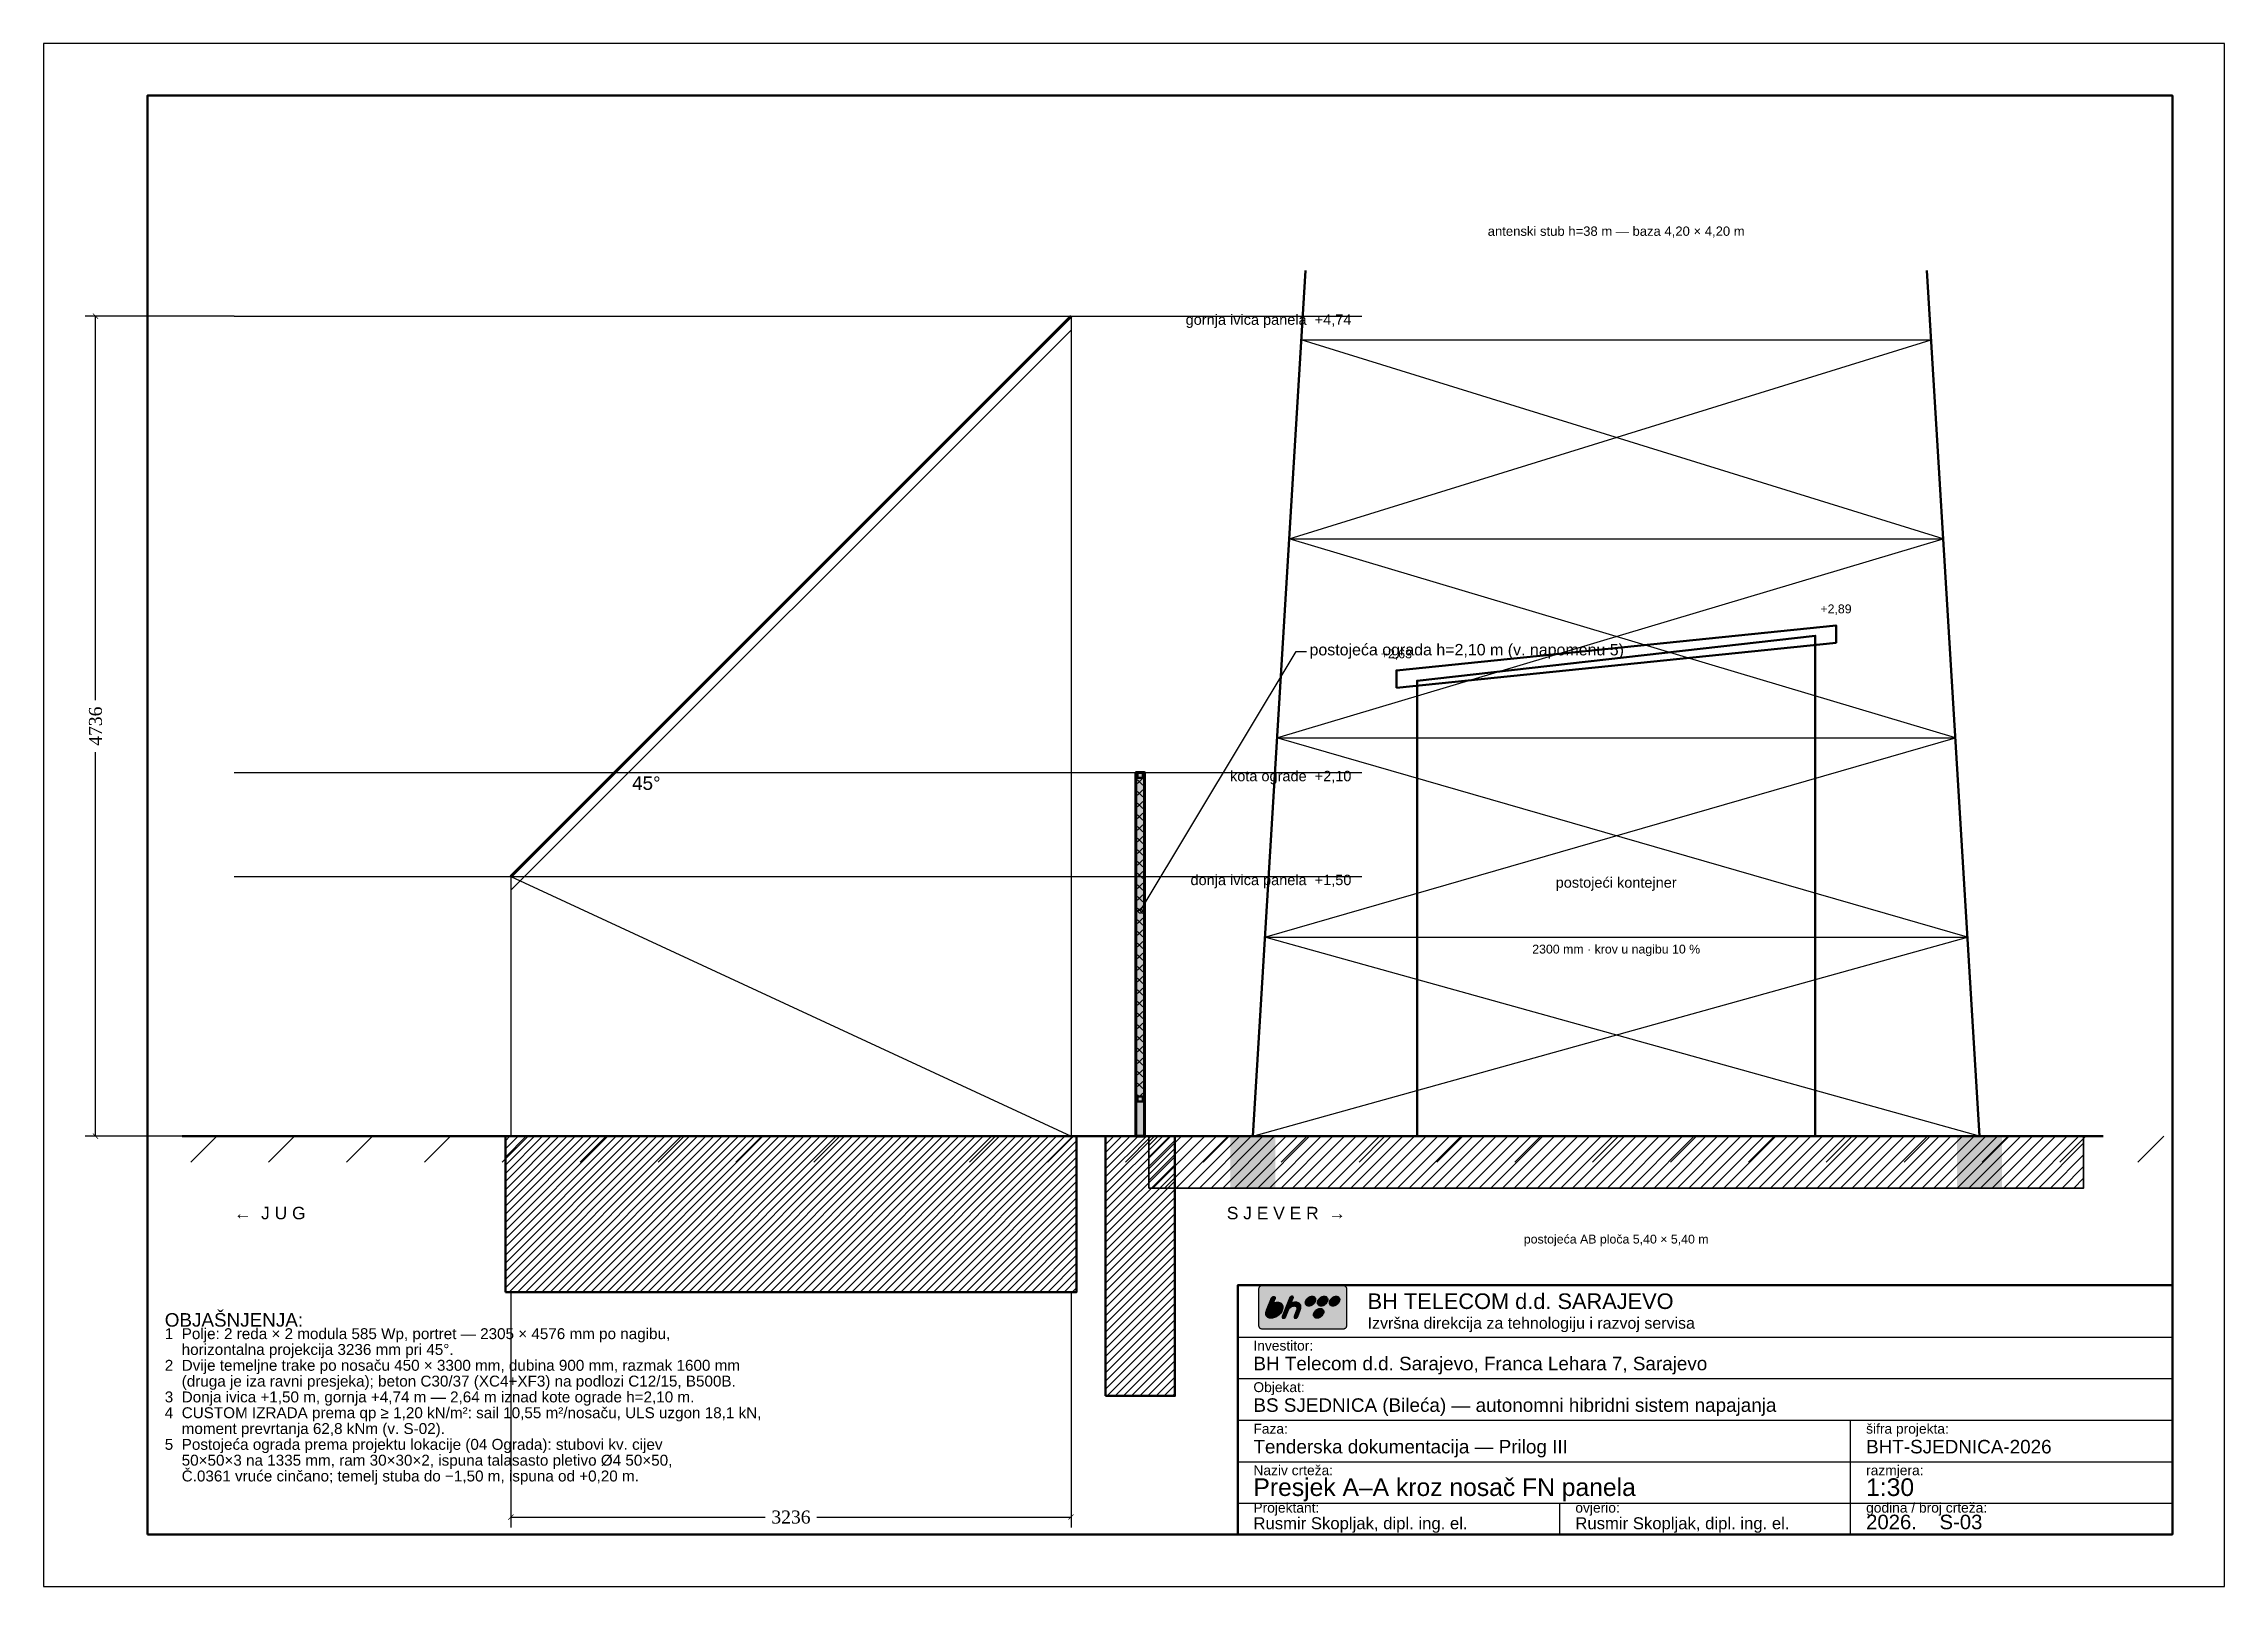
# Model space of a CAD drawing. Header units: millimetres. Extents: x 0 to 12600, y 0 to 8910.
import ezdxf
from ezdxf.enums import TextEntityAlignment as Align

# ---------------------------------------------------------------- set-up
doc = ezdxf.new("R2010")
doc.units = ezdxf.units.MM
for name, color, linetype in [('Izvod', 253, 'Continuous'), ('Konstrukcija', 5, 'Continuous'), ('Kota_tekst', 7, 'Continuous'), ('Kote', 7, 'Continuous'), ('Objekat', 6, 'Continuous'), ('Ograda', 8, 'Continuous'), ('Okvir', 3, 'Continuous'), ('Orijentacija', 1, 'Continuous'), ('Panel', 110, 'Continuous'), ('Sakriveno', 15, 'Continuous'), ('Tekst', 253, 'Continuous'), ('Temelj', 32, 'Continuous')]:
    doc.layers.add(name, color=color, linetype=linetype)
doc.styles.add('20', font='arial.ttf')
doc.styles.get("Standard").update_dxf_attribs({"font": 'times.ttf'})
doc.dimstyles.new('M 30', dxfattribs={"dimscale": 30, "dimtxt": 2.5, "dimasz": 1, "dimexe": 2, "dimexo": 0, "dimtad": 1, "dimdec": 0, "dimtxsty": 'Standard', "dimblk": 'ARCHTICK', "dimcen": 2.5, "dimazin": 3, "dimtfac": 1, "dimtmove": 0, "dimatfit": 3, "dimarcsym": 0})

# ---------------------------------------------------------------- blocks, each defined once
blk = doc.blocks.new('_ARCHTICK')
at = {"color": 0, "linetype": 'ByBlock', "const_width": 0.15}
blk.add_lwpolyline([(-0.5, -0.5), (0.5, 0.5)], dxfattribs=at)
blk = doc.blocks.new('*D3')
for p, q in [((2700, 1700), (2700, 340)), ((5936, 1700), (5936, 340)), ((2700, 400), (4168, 400)), ((4468, 400), (5936, 400))]:
    blk.add_line(p, q)
at = {"layer": 'Defpoints'}
for p in [(2700, 1700), (5936, 1700), (2700, 400)]:
    blk.add_point(p, dxfattribs=at)
at = {"layer": 'Kote', "xscale": 30, "yscale": 30, "rotation": 180}
blk.add_blockref('_ARCHTICK', (2700, 400), dxfattribs=at)
at = {"layer": 'Kote', "xscale": 30, "yscale": 30}
blk.add_blockref('_ARCHTICK', (5936, 400), dxfattribs=at)
at = {"layer": 'Kote', "insert": (4318, 400), "char_height": 75, "attachment_point": 5}
blk.add_mtext('3236', dxfattribs=at)
blk = doc.blocks.new('*D4')
for p, q in [((1100, 7336), (240, 7336)), ((300, 5118), (300, 7336)), ((300, 2600), (300, 4818)), ((1100, 2600), (240, 2600))]:
    blk.add_line(p, q)
at = {"layer": 'Defpoints'}
for p in [(1100, 7336), (300, 2600), (1100, 2600)]:
    blk.add_point(p, dxfattribs=at)
at = {"layer": 'Kote', "xscale": 30, "yscale": 30}
for p, rotation in [((300, 7336), 90), ((300, 2600), 270)]:
    blk.add_blockref('_ARCHTICK', p, dxfattribs=dict(at, rotation=rotation))
at = {"layer": 'Kote', "insert": (300, 4968), "char_height": 75, "attachment_point": 5, "rotation": 90}
blk.add_mtext('4736', dxfattribs=at)

msp = doc.modelspace()

# ---------------------------------------------------------------- hatches: boundary and pattern name
at = {"layer": 'Konstrukcija'}
for points in [[(6856, 2300), (7116, 2300), (7116, 2600), (6856, 2600)], [(11056, 2300), (11316, 2300), (11316, 2600), (11056, 2600)]]:
    msp.add_hatch(color=5, dxfattribs=at).paths.add_polyline_path(points)
at = {"layer": 'Objekat'}
h = msp.add_hatch(dxfattribs=at)
h.set_pattern_fill('ANSI31', scale=15)
h.paths.add_polyline_path([(6386, 2300), (11786, 2300), (11786, 2600), (6386, 2600)])
at = {"layer": 'Ograda'}
msp.add_hatch(color=8, dxfattribs=at).paths.add_polyline_path([(6311, 2600), (6361, 2600), (6361, 4700), (6311, 4700)])
h = msp.add_hatch(dxfattribs=at)
h.set_pattern_fill('ANSI37', scale=15)
h.paths.add_polyline_path([(6321, 2830), (6351, 2830), (6351, 4670), (6321, 4670)])
h = msp.add_hatch(dxfattribs=at)
h.set_pattern_fill('ANSI31', scale=10.5)
h.paths.add_polyline_path([(6136, 1100), (6536, 1100), (6536, 2600), (6136, 2600)])
at = {"layer": 'Okvir'}
for color, points in [(30, [(7038.3, 1488), (7511.7, 1488), (7514.2, 1488.2), (7516.6, 1488.7), (7518.8, 1489.6), (7520.9, 1490.7), (7522.9, 1492.1), (7524.6, 1493.8), (7526.2, 1495.7), (7527.5, 1497.8), (7528.6, 1500.1), (7529.3, 1502.6), (7529.8, 1505.2), (7530, 1507.8), (7530, 1716.2), (7529.8, 1718.9), (7529.3, 1721.4), (7528.6, 1723.9), (7527.5, 1726.2), (7526.2, 1728.3), (7524.6, 1730.2), (7522.9, 1731.9), (7520.9, 1733.3), (7518.8, 1734.5), (7516.6, 1735.3), (7514.2, 1735.8), (7511.7, 1736), (7038.3, 1736), (7035.8, 1735.8), (7033.4, 1735.3), (7031.2, 1734.5), (7029.1, 1733.3), (7027.1, 1731.9), (7025.4, 1730.2), (7023.8, 1728.3), (7022.5, 1726.2), (7021.4, 1723.9), (7020.7, 1721.4), (7020.2, 1718.9), (7020, 1716.2), (7020, 1507.8), (7020.2, 1505.2), (7020.7, 1502.6), (7021.4, 1500.1), (7022.5, 1497.8), (7023.8, 1495.7), (7025.4, 1493.8), (7027.1, 1492.1), (7029.1, 1490.7), (7031.2, 1489.6), (7033.4, 1488.7), (7035.8, 1488.2)]), (7, [(7156.3, 1594.8), (7153.4, 1588.3), (7149.8, 1582.1), (7145.7, 1576.3), (7141.2, 1570.9), (7136.1, 1566), (7130.7, 1561.7), (7125, 1557.8), (7118.9, 1554.6), (7112.6, 1552), (7106.1, 1550.1), (7099.4, 1549), (7092.7, 1548.6), (7089.2, 1548.6), (7086, 1548.9), (7083, 1549.4), (7080.2, 1550), (7077.6, 1550.9), (7075.2, 1551.9), (7072.9, 1553.1), (7070.9, 1554.4), (7069, 1556), (7067.3, 1557.7), (7065.9, 1559.6), (7064.5, 1561.6), (7063.2, 1564.5), (7062.3, 1567.5), (7061.7, 1570.4), (7061.5, 1573.5), (7061.6, 1576.5), (7061.9, 1579.6), (7062.4, 1582.8), (7063.2, 1586.1), (7064.2, 1589.4), (7065.3, 1592.7), (7066.5, 1596.2), (7067.9, 1599.7), (7067.9, 1599.7), (7067.9, 1599.7), (7067.9, 1599.7), (7067.9, 1599.8), (7067.9, 1599.8), (7067.9, 1599.8), (7067.9, 1599.9), (7067.9, 1599.9), (7067.9, 1600), (7068, 1600), (7068, 1600.1), (7068.1, 1600.1), (7069.6, 1604.2), (7090.5, 1656.7), (7092.9, 1663.2), (7093.3, 1664), (7093.7, 1664.9), (7094.1, 1665.6), (7094.6, 1666.4), (7095.1, 1667.1), (7095.7, 1667.8), (7096.3, 1668.4), (7096.9, 1669.1), (7097.5, 1669.7), (7098.2, 1670.3), (7098.9, 1670.8), (7099.7, 1671.4), (7100.3, 1671.8), (7101, 1672.2), (7101.7, 1672.5), (7102.3, 1672.9), (7103, 1673.2), (7103.7, 1673.4), (7104.5, 1673.6), (7105.2, 1673.8), (7105.9, 1673.9), (7106.6, 1674), (7107.4, 1674.1), (7108.1, 1674.1), (7108.8, 1674.1), (7109.5, 1674), (7110.2, 1673.9), (7110.8, 1673.8), (7111.4, 1673.6), (7112, 1673.4), (7112.5, 1673.1), (7113, 1672.8), (7113.4, 1672.5), (7113.9, 1672.1), (7114.2, 1671.7), (7114.5, 1671.2), (7114.8, 1670.7), (7115.1, 1670.2), (7115.3, 1669.6), (7115.5, 1669), (7115.5, 1668.4), (7115.6, 1667.8), (7115.6, 1667.1), (7115.5, 1666.4), (7115.4, 1665.6), (7115.2, 1664.9), (7115, 1664), (7114.7, 1663.2), (7112.2, 1656.9), (7112.2, 1656.9), (7112.2, 1656.9), (7112.2, 1656.9), (7112.2, 1656.9), (7112.2, 1656.9), (7112.2, 1656.9), (7112.2, 1656.9), (7112.2, 1656.9), (7112.2, 1656.8), (7112.2, 1656.8), (7112.2, 1656.8), (7112.2, 1656.7), (7103.2, 1634.5), (7105.3, 1635.5), (7107.4, 1636.4), (7109.6, 1637.2), (7111.7, 1638), (7113.9, 1638.7), (7116.1, 1639.3), (7118.3, 1639.9), (7120.5, 1640.3), (7122.7, 1640.7), (7124.9, 1640.9), (7127.1, 1641.1), (7129.4, 1641.1), (7135.6, 1640.7), (7141.2, 1639.5), (7146.2, 1637.5), (7150.4, 1634.9), (7153.9, 1631.6), (7156.6, 1627.7), (7158.6, 1623.3), (7159.8, 1618.4), (7160.2, 1613), (7159.8, 1607.3), (7158.5, 1601.2)]), (7, [(7233.7, 1641.1), (7231.5, 1641.1), (7229.3, 1640.9), (7227.1, 1640.7), (7224.9, 1640.3), (7222.7, 1639.9), (7220.5, 1639.3), (7218.4, 1638.7), (7216.3, 1638), (7214.1, 1637.2), (7212, 1636.4), (7209.9, 1635.5), (7207.9, 1634.5), (7210.2, 1640.7), (7219.8, 1664.5), (7220.1, 1665.4), (7220.4, 1666.2), (7220.6, 1666.9), (7220.7, 1667.7), (7220.8, 1668.4), (7220.8, 1669.1), (7220.7, 1669.7), (7220.6, 1670.3), (7220.5, 1670.9), (7220.2, 1671.5), (7220, 1672), (7219.6, 1672.6), (7219.3, 1673), (7218.9, 1673.4), (7218.5, 1673.8), (7218.1, 1674.2), (7217.6, 1674.5), (7217, 1674.7), (7216.5, 1675), (7215.9, 1675.2), (7215.2, 1675.3), (7214.6, 1675.4), (7213.9, 1675.5), (7213.2, 1675.5), (7212.4, 1675.5), (7211.7, 1675.4), (7211, 1675.3), (7210.3, 1675.2), (7209.6, 1675), (7208.9, 1674.8), (7208.2, 1674.5), (7207.5, 1674.2), (7206.8, 1673.9), (7206.1, 1673.6), (7205.4, 1673.2), (7204.8, 1672.7), (7204, 1672.2), (7203.3, 1671.6), (7202.6, 1671), (7201.9, 1670.4), (7201.3, 1669.8), (7200.8, 1669.1), (7200.2, 1668.4), (7199.7, 1667.7), (7199.3, 1666.9), (7198.9, 1666.2), (7198.5, 1665.4), (7198.1, 1664.5), (7156.5, 1559.3), (7156.2, 1558.5), (7156, 1557.7), (7155.8, 1556.9), (7155.7, 1556.2), (7155.6, 1555.5), (7155.6, 1554.8), (7155.6, 1554.1), (7155.8, 1553.5), (7155.9, 1552.9), (7156.1, 1552.3), (7156.4, 1551.8), (7156.7, 1551.3), (7157.1, 1550.9), (7157.5, 1550.5), (7157.9, 1550.1), (7158.3, 1549.8), (7158.8, 1549.5), (7159.4, 1549.3), (7159.9, 1549), (7160.5, 1548.9), (7161.1, 1548.7), (7161.8, 1548.6), (7162.4, 1548.6), (7163.2, 1548.6), (7163.9, 1548.6), (7164.6, 1548.6), (7165.3, 1548.7), (7166, 1548.9), (7166.7, 1549), (7167.5, 1549.3), (7168.2, 1549.5), (7168.9, 1549.8), (7169.6, 1550.1), (7170.4, 1550.5), (7171.1, 1550.9), (7171.8, 1551.3), (7172.5, 1551.8), (7173.2, 1552.3), (7173.8, 1552.9), (7174.4, 1553.5), (7175, 1554.1), (7175.6, 1554.8), (7176.1, 1555.5), (7176.6, 1556.2), (7177, 1556.9), (7177.4, 1557.7), (7177.8, 1558.5), (7178.2, 1559.3), (7193.4, 1598), (7195.1, 1601), (7197, 1603.8), (7199.1, 1606.5), (7201.5, 1609), (7204, 1611.3), (7206.7, 1613.3), (7209.5, 1615.1), (7212.5, 1616.6), (7215.5, 1617.8), (7218.7, 1618.7), (7221.8, 1619.2), (7225.1, 1619.4), (7228.5, 1619.2), (7231.5, 1618.6), (7234.1, 1617.6), (7236.3, 1616.2), (7238.2, 1614.5), (7239.6, 1612.4), (7240.6, 1610.1), (7241.1, 1607.5), (7241.3, 1604.6), (7241, 1601.5), (7240.3, 1598.3), (7239.1, 1594.8), (7225.5, 1559.5), (7225.1, 1558.6), (7224.9, 1557.8), (7224.7, 1557), (7224.6, 1556.2), (7224.5, 1555.5), (7224.5, 1554.8), (7224.6, 1554.2), (7224.7, 1553.6), (7224.8, 1553), (7225.1, 1552.4), (7225.3, 1551.9), (7225.6, 1551.5), (7226, 1551), (7226.4, 1550.6), (7226.8, 1550.2), (7227.3, 1549.9), (7227.8, 1549.5), (7228.3, 1549.3), (7228.8, 1549.1), (7229.4, 1548.9), (7230, 1548.7), (7230.7, 1548.6), (7231.4, 1548.6), (7232.1, 1548.6), (7232.8, 1548.6), (7233.6, 1548.6), (7234.3, 1548.7), (7235, 1548.9), (7235.8, 1549.1), (7236.5, 1549.3), (7237.2, 1549.5), (7238, 1549.9), (7238.7, 1550.2), (7239.4, 1550.6), (7240.1, 1551), (7240.9, 1551.5), (7241.6, 1551.9), (7242.3, 1552.4), (7242.9, 1553), (7243.5, 1553.6), (7244.1, 1554.2), (7244.7, 1554.8), (7245.2, 1555.5), (7245.6, 1556.2), (7246.1, 1557), (7246.5, 1557.8), (7246.8, 1558.6), (7247.1, 1559.5), (7260.8, 1594.8), (7262.9, 1601.2), (7264.2, 1607.3), (7264.6, 1613), (7264.2, 1618.4), (7263, 1623.3), (7261, 1627.7), (7258.2, 1631.6), (7254.8, 1634.9), (7250.5, 1637.5), (7245.6, 1639.5), (7240, 1640.7)]), (7, [(7329.1, 1675.5), (7332.9, 1675.2), (7336.3, 1674.5), (7339.4, 1673.2), (7342.1, 1671.6), (7344.5, 1669.5), (7346.4, 1667.1), (7347.9, 1664.3), (7348.9, 1661.3), (7349.5, 1658), (7349.5, 1654.5), (7349.1, 1650.8), (7348.1, 1647), (7346.6, 1643.1), (7344.6, 1639.4), (7342.3, 1636), (7339.5, 1632.7), (7336.5, 1629.7), (7333.2, 1627), (7329.7, 1624.6), (7326, 1622.5), (7322.2, 1620.9), (7318.3, 1619.7), (7314.3, 1618.9), (7310.4, 1618.7), (7306.6, 1618.9), (7303.2, 1619.7), (7300.1, 1620.9), (7297.4, 1622.5), (7295, 1624.6), (7293.1, 1627), (7291.6, 1629.7), (7290.6, 1632.7), (7290, 1636), (7289.9, 1639.4), (7290.4, 1643.1), (7291.5, 1647), (7293, 1650.8), (7294.9, 1654.5), (7297.3, 1658), (7300, 1661.3), (7303, 1664.3), (7306.3, 1667.1), (7309.9, 1669.5), (7313.6, 1671.6), (7317.4, 1673.2), (7321.3, 1674.5), (7325.2, 1675.2)]), (7, [(7399.1, 1675.5), (7402.9, 1675.2), (7406.3, 1674.5), (7409.4, 1673.2), (7412.2, 1671.6), (7414.5, 1669.5), (7416.5, 1667.1), (7418, 1664.3), (7419, 1661.3), (7419.6, 1658), (7419.6, 1654.5), (7419.2, 1650.8), (7418.2, 1647), (7416.7, 1643.1), (7414.7, 1639.4), (7412.4, 1636), (7409.6, 1632.7), (7406.6, 1629.7), (7403.3, 1627), (7399.8, 1624.6), (7396.1, 1622.5), (7392.3, 1620.9), (7388.4, 1619.7), (7384.4, 1618.9), (7380.5, 1618.7), (7376.7, 1618.9), (7373.3, 1619.7), (7370.2, 1620.9), (7367.5, 1622.5), (7365.1, 1624.6), (7363.2, 1627), (7361.7, 1629.7), (7360.6, 1632.7), (7360, 1636), (7359.9, 1639.4), (7360.4, 1643.1), (7361.4, 1647), (7362.9, 1650.8), (7364.9, 1654.5), (7367.3, 1658), (7370, 1661.3), (7373, 1664.3), (7376.3, 1667.1), (7379.8, 1669.5), (7383.5, 1671.6), (7387.3, 1673.2), (7391.2, 1674.5), (7395.1, 1675.2)]), (7, [(7468.2, 1675.5), (7471.9, 1675.2), (7475.4, 1674.5), (7478.4, 1673.2), (7481.2, 1671.6), (7483.5, 1669.5), (7485.4, 1667.1), (7486.9, 1664.3), (7487.9, 1661.3), (7488.5, 1658), (7488.6, 1654.5), (7488.1, 1650.8), (7487.1, 1647), (7485.6, 1643.1), (7483.7, 1639.4), (7481.3, 1636), (7478.6, 1632.7), (7475.5, 1629.7), (7472.2, 1627), (7468.7, 1624.6), (7465, 1622.5), (7461.2, 1620.9), (7457.3, 1619.7), (7453.4, 1618.9), (7449.4, 1618.7), (7445.7, 1618.9), (7442.2, 1619.7), (7439.1, 1620.9), (7436.4, 1622.5), (7434.1, 1624.6), (7432.1, 1627), (7430.6, 1629.7), (7429.6, 1632.7), (7429, 1636), (7429, 1639.4), (7429.5, 1643.1), (7430.5, 1647), (7432, 1650.8), (7434, 1654.5), (7436.3, 1658), (7439.1, 1661.3), (7442.1, 1664.3), (7445.4, 1667.1), (7448.9, 1669.5), (7452.6, 1671.6), (7456.4, 1673.2), (7460.3, 1674.5), (7464.3, 1675.2)]), (7, [(7134.6, 1594.8), (7135.8, 1598.3), (7136.6, 1601.5), (7136.9, 1604.6), (7136.7, 1607.5), (7136.2, 1610.1), (7135.2, 1612.4), (7133.8, 1614.5), (7132, 1616.2), (7129.8, 1617.6), (7127.2, 1618.6), (7124.2, 1619.2), (7120.8, 1619.4), (7117.2, 1619.2), (7113.8, 1618.6), (7110.4, 1617.5), (7107.1, 1616.1), (7103.9, 1614.3), (7100.9, 1612.3), (7098.1, 1609.9), (7095.5, 1607.3), (7093.1, 1604.4), (7091, 1601.4), (7089.1, 1598.2), (7087.6, 1594.8), (7086.2, 1590.8), (7085.5, 1587.1), (7085.3, 1583.8), (7085.6, 1580.9), (7086.4, 1578.3), (7087.6, 1576.1), (7089.2, 1574.2), (7091.1, 1572.7), (7093.3, 1571.6), (7095.8, 1570.8), (7098.5, 1570.3), (7101.5, 1570.2), (7104.4, 1570.4), (7107.5, 1570.9), (7110.7, 1571.8), (7113.9, 1573), (7117, 1574.6), (7120.1, 1576.5), (7123.1, 1578.8), (7125.9, 1581.3), (7128.5, 1584.2), (7130.8, 1587.4), (7132.9, 1591)]), (7, [(7376, 1605.2), (7379.8, 1604.9), (7383.2, 1604.2), (7386.3, 1603), (7389, 1601.3), (7391.4, 1599.3), (7393.3, 1596.9), (7394.9, 1594.2), (7395.9, 1591.1), (7396.5, 1587.9), (7396.6, 1584.4), (7396.1, 1580.7), (7395.2, 1576.9), (7393.6, 1573), (7391.7, 1569.3), (7389.3, 1565.9), (7386.6, 1562.6), (7383.6, 1559.6), (7380.3, 1556.9), (7376.7, 1554.5), (7373, 1552.4), (7369.2, 1550.8), (7365.3, 1549.6), (7361.4, 1548.8), (7357.5, 1548.6), (7353.7, 1548.8), (7350.3, 1549.6), (7347.2, 1550.8), (7344.4, 1552.4), (7342.1, 1554.5), (7340.1, 1556.9), (7338.6, 1559.6), (7337.6, 1562.6), (7337, 1565.9), (7336.9, 1569.3), (7337.3, 1573), (7338.3, 1576.9), (7339.8, 1580.7), (7341.8, 1584.4), (7344.2, 1587.9), (7346.9, 1591.1), (7349.9, 1594.2), (7353.2, 1596.9), (7356.7, 1599.3), (7360.4, 1601.3), (7364.2, 1603), (7368.1, 1604.2), (7372.1, 1604.9)])]:
    msp.add_hatch(color=color, dxfattribs=at).paths.add_polyline_path(points)
at = {"layer": 'Temelj'}
h = msp.add_hatch(dxfattribs=at)
h.set_pattern_fill('ANSI31', scale=10.5)
h.paths.add_polyline_path([(2668, 1700), (5968, 1700), (5968, 2600), (2668, 2600)])

# ---------------------------------------------------------------- linework, layer by layer
at = {"layer": 'Izvod', "color": 8}
msp.add_lwpolyline([(6336, 3900), (7236, 5400), (7296, 5400)], dxfattribs=at)
msp.add_circle((6336, 3900), 12, dxfattribs=at)
at = {"layer": 'Konstrukcija', "color": 5}
for p, q in [((5936, 7336), (5936, 2600)), ((7196.4, 6050), (10905.5, 7200)), ((10975.6, 6050), (7266.5, 7200)), ((7266.5, 7200), (10905.5, 7200)), ((7126.2, 4900), (10975.6, 6050)), ((11045.8, 4900), (7196.4, 6050)), ((7196.4, 6050), (10975.6, 6050)), ((7056.1, 3750), (11045.8, 4900)), ((11115.9, 3750), (7126.2, 4900)), ((7126.2, 4900), (11045.8, 4900)), ((2700, 4100), (2700, 2600)), ((6986, 2600), (11115.9, 3750)), ((11186, 2600), (7056.1, 3750)), ((7056.1, 3750), (11115.9, 3750)), ((6986, 2600), (11186, 2600))]:
    msp.add_line(p, q, dxfattribs=at)
at = {"layer": 'Konstrukcija', "color": 8}
msp.add_line((2700, 4100), (5936, 2600), dxfattribs=at)
at = {"layer": 'Konstrukcija', "color": 5, "lineweight": 50}
for points in [[(6986, 2600), (7290.9, 7600)], [(11186, 2600), (10881.1, 7600)]]:
    msp.add_lwpolyline(points, dxfattribs=at)
at = {"layer": 'Objekat', "color": 8, "lineweight": 50}
msp.add_line((800, 2600), (11900, 2600), dxfattribs=at)
at = {"layer": 'Objekat', "color": 8}
for p, q in [((1000, 2600), (850, 2450)), ((1450, 2600), (1300, 2450)), ((1900, 2600), (1750, 2450)), ((2350, 2600), (2200, 2450)), ((2800, 2600), (2650, 2450)), ((3250, 2600), (3100, 2450)), ((3700, 2600), (3550, 2450)), ((4150, 2600), (4000, 2450)), ((4600, 2600), (4450, 2450)), ((5050, 2600), (4900, 2450)), ((5500, 2600), (5350, 2450)), ((5950, 2600), (5800, 2450)), ((6400, 2600), (6250, 2450)), ((6850, 2600), (6700, 2450)), ((7300, 2600), (7150, 2450)), ((7750, 2600), (7600, 2450)), ((8200, 2600), (8050, 2450)), ((8650, 2600), (8500, 2450)), ((9100, 2600), (8950, 2450)), ((9550, 2600), (9400, 2450)), ((10000, 2600), (9850, 2450)), ((10450, 2600), (10300, 2450)), ((10900, 2600), (10750, 2450)), ((11350, 2600), (11200, 2450)), ((11800, 2600), (11650, 2450)), ((12250, 2600), (12100, 2450))]:
    msp.add_line(p, q, dxfattribs=at)
at = {"layer": 'Objekat', "color": 6, "lineweight": 50}
for points in [[(7816, 5190), (10356, 5450), (10356, 5550), (7816, 5290)], [(7936, 2600), (10236, 2600), (10236, 5490), (7936, 5230)]]:
    msp.add_lwpolyline(points, close=True, dxfattribs=at)
at = {"layer": 'Objekat', "color": 254, "lineweight": 35}
msp.add_lwpolyline([(6386, 2300), (11786, 2300), (11786, 2600), (6386, 2600)], close=True, dxfattribs=at)
at = {"layer": 'Ograda', "color": 8, "lineweight": 70}
msp.add_lwpolyline([(6311, 2600), (6361, 2600), (6361, 4700), (6311, 4700)], close=True, dxfattribs=at)
at = {"layer": 'Ograda', "color": 8, "lineweight": 50}
for points in [[(6321, 4670), (6351, 4670), (6351, 4700), (6321, 4700)], [(6321, 2800), (6351, 2800), (6351, 2830), (6321, 2830)], [(6136, 1100), (6536, 1100), (6536, 2600), (6136, 2600)]]:
    msp.add_lwpolyline(points, close=True, dxfattribs=at)
at = {"layer": 'Okvir'}
for p, q in [((6900, 1440), (12300, 1440)), ((6900, 1200), (12300, 1200)), ((6900, 960), (12300, 960)), ((10440, 480), (10440, 960)), ((6900, 720), (12300, 720)), ((6900, 480), (12300, 480)), ((8760, 300), (8760, 480)), ((10440, 300), (10440, 480))]:
    msp.add_line(p, q, dxfattribs=at)
at = {"layer": 'Okvir', "color": 8}
msp.add_lwpolyline([(0, 0), (12600, 0), (12600, 8910), (0, 8910)], close=True, dxfattribs=at)
at = {"layer": 'Okvir', "lineweight": 50}
for points in [[(600, 300), (12300, 300), (12300, 8610), (600, 8610)], [(6900, 300), (12300, 300), (12300, 1740), (6900, 1740)]]:
    msp.add_lwpolyline(points, close=True, dxfattribs=at)
at = {"layer": 'Okvir', "color": 30}
msp.add_lwpolyline([(7038.3, 1488), (7511.7, 1488), (7514.2, 1488.2), (7516.6, 1488.7), (7518.8, 1489.6), (7520.9, 1490.7), (7522.9, 1492.1), (7524.6, 1493.8), (7526.2, 1495.7), (7527.5, 1497.8), (7528.6, 1500.1), (7529.3, 1502.6), (7529.8, 1505.2), (7530, 1507.8), (7530, 1716.2), (7529.8, 1718.9), (7529.3, 1721.4), (7528.6, 1723.9), (7527.5, 1726.2), (7526.2, 1728.3), (7524.6, 1730.2), (7522.9, 1731.9), (7520.9, 1733.3), (7518.8, 1734.5), (7516.6, 1735.3), (7514.2, 1735.8), (7511.7, 1736), (7038.3, 1736), (7035.8, 1735.8), (7033.4, 1735.3), (7031.2, 1734.5), (7029.1, 1733.3), (7027.1, 1731.9), (7025.4, 1730.2), (7023.8, 1728.3), (7022.5, 1726.2), (7021.4, 1723.9), (7020.7, 1721.4), (7020.2, 1718.9), (7020, 1716.2), (7020, 1507.8), (7020.2, 1505.2), (7020.7, 1502.6), (7021.4, 1500.1), (7022.5, 1497.8), (7023.8, 1495.7), (7025.4, 1493.8), (7027.1, 1492.1), (7029.1, 1490.7), (7031.2, 1489.6), (7033.4, 1488.7), (7035.8, 1488.2), (7038.3, 1488)], close=True, dxfattribs=at)
at = {"layer": 'Okvir', "color": 7}
for points in [[(7156.3, 1594.8), (7153.4, 1588.3), (7149.8, 1582.1), (7145.7, 1576.3), (7141.2, 1570.9), (7136.1, 1566), (7130.7, 1561.7), (7125, 1557.8), (7118.9, 1554.6), (7112.6, 1552), (7106.1, 1550.1), (7099.4, 1549), (7092.7, 1548.6), (7089.2, 1548.6), (7086, 1548.9), (7083, 1549.4), (7080.2, 1550), (7077.6, 1550.9), (7075.2, 1551.9), (7072.9, 1553.1), (7070.9, 1554.4), (7069, 1556), (7067.3, 1557.7), (7065.9, 1559.6), (7064.5, 1561.6), (7063.2, 1564.5), (7062.3, 1567.5), (7061.7, 1570.4), (7061.5, 1573.5), (7061.6, 1576.5), (7061.9, 1579.6), (7062.4, 1582.8), (7063.2, 1586.1), (7064.2, 1589.4), (7065.3, 1592.7), (7066.5, 1596.2), (7067.9, 1599.7), (7067.9, 1599.7), (7067.9, 1599.7), (7067.9, 1599.7), (7067.9, 1599.8), (7067.9, 1599.8), (7067.9, 1599.8), (7067.9, 1599.9), (7067.9, 1599.9), (7067.9, 1600), (7068, 1600), (7068, 1600.1), (7068.1, 1600.1), (7069.6, 1604.2), (7090.5, 1656.7), (7092.9, 1663.2), (7093.3, 1664), (7093.7, 1664.9), (7094.1, 1665.6), (7094.6, 1666.4), (7095.1, 1667.1), (7095.7, 1667.8), (7096.3, 1668.4), (7096.9, 1669.1), (7097.5, 1669.7), (7098.2, 1670.3), (7098.9, 1670.8), (7099.7, 1671.4), (7100.3, 1671.8), (7101, 1672.2), (7101.7, 1672.5), (7102.3, 1672.9), (7103, 1673.2), (7103.7, 1673.4), (7104.5, 1673.6), (7105.2, 1673.8), (7105.9, 1673.9), (7106.6, 1674), (7107.4, 1674.1), (7108.1, 1674.1), (7108.8, 1674.1), (7109.5, 1674), (7110.2, 1673.9), (7110.8, 1673.8), (7111.4, 1673.6), (7112, 1673.4), (7112.5, 1673.1), (7113, 1672.8), (7113.4, 1672.5), (7113.9, 1672.1), (7114.2, 1671.7), (7114.5, 1671.2), (7114.8, 1670.7), (7115.1, 1670.2), (7115.3, 1669.6), (7115.5, 1669), (7115.5, 1668.4), (7115.6, 1667.8), (7115.6, 1667.1), (7115.5, 1666.4), (7115.4, 1665.6), (7115.2, 1664.9), (7115, 1664), (7114.7, 1663.2), (7112.2, 1656.9), (7112.2, 1656.9), (7112.2, 1656.9), (7112.2, 1656.9), (7112.2, 1656.9), (7112.2, 1656.9), (7112.2, 1656.9), (7112.2, 1656.9), (7112.2, 1656.9), (7112.2, 1656.8), (7112.2, 1656.8), (7112.2, 1656.8), (7112.2, 1656.7), (7103.2, 1634.5), (7105.3, 1635.5), (7107.4, 1636.4), (7109.6, 1637.2), (7111.7, 1638), (7113.9, 1638.7), (7116.1, 1639.3), (7118.3, 1639.9), (7120.5, 1640.3), (7122.7, 1640.7), (7124.9, 1640.9), (7127.1, 1641.1), (7129.4, 1641.1), (7135.6, 1640.7), (7141.2, 1639.5), (7146.2, 1637.5), (7150.4, 1634.9), (7153.9, 1631.6), (7156.6, 1627.7), (7158.6, 1623.3), (7159.8, 1618.4), (7160.2, 1613), (7159.8, 1607.3), (7158.5, 1601.2), (7156.3, 1594.8)], [(7233.7, 1641.1), (7231.5, 1641.1), (7229.3, 1640.9), (7227.1, 1640.7), (7224.9, 1640.3), (7222.7, 1639.9), (7220.5, 1639.3), (7218.4, 1638.7), (7216.3, 1638), (7214.1, 1637.2), (7212, 1636.4), (7209.9, 1635.5), (7207.9, 1634.5), (7210.2, 1640.7), (7219.8, 1664.5), (7220.1, 1665.4), (7220.4, 1666.2), (7220.6, 1666.9), (7220.7, 1667.7), (7220.8, 1668.4), (7220.8, 1669.1), (7220.7, 1669.7), (7220.6, 1670.3), (7220.5, 1670.9), (7220.2, 1671.5), (7220, 1672), (7219.6, 1672.6), (7219.3, 1673), (7218.9, 1673.4), (7218.5, 1673.8), (7218.1, 1674.2), (7217.6, 1674.5), (7217, 1674.7), (7216.5, 1675), (7215.9, 1675.2), (7215.2, 1675.3), (7214.6, 1675.4), (7213.9, 1675.5), (7213.2, 1675.5), (7212.4, 1675.5), (7211.7, 1675.4), (7211, 1675.3), (7210.3, 1675.2), (7209.6, 1675), (7208.9, 1674.8), (7208.2, 1674.5), (7207.5, 1674.2), (7206.8, 1673.9), (7206.1, 1673.6), (7205.4, 1673.2), (7204.8, 1672.7), (7204, 1672.2), (7203.3, 1671.6), (7202.6, 1671), (7201.9, 1670.4), (7201.3, 1669.8), (7200.8, 1669.1), (7200.2, 1668.4), (7199.7, 1667.7), (7199.3, 1666.9), (7198.9, 1666.2), (7198.5, 1665.4), (7198.1, 1664.5), (7156.5, 1559.3), (7156.2, 1558.5), (7156, 1557.7), (7155.8, 1556.9), (7155.7, 1556.2), (7155.6, 1555.5), (7155.6, 1554.8), (7155.6, 1554.1), (7155.8, 1553.5), (7155.9, 1552.9), (7156.1, 1552.3), (7156.4, 1551.8), (7156.7, 1551.3), (7157.1, 1550.9), (7157.5, 1550.5), (7157.9, 1550.1), (7158.3, 1549.8), (7158.8, 1549.5), (7159.4, 1549.3), (7159.9, 1549), (7160.5, 1548.9), (7161.1, 1548.7), (7161.8, 1548.6), (7162.4, 1548.6), (7163.2, 1548.6), (7163.9, 1548.6), (7164.6, 1548.6), (7165.3, 1548.7), (7166, 1548.9), (7166.7, 1549), (7167.5, 1549.3), (7168.2, 1549.5), (7168.9, 1549.8), (7169.6, 1550.1), (7170.4, 1550.5), (7171.1, 1550.9), (7171.8, 1551.3), (7172.5, 1551.8), (7173.2, 1552.3), (7173.8, 1552.9), (7174.4, 1553.5), (7175, 1554.1), (7175.6, 1554.8), (7176.1, 1555.5), (7176.6, 1556.2), (7177, 1556.9), (7177.4, 1557.7), (7177.8, 1558.5), (7178.2, 1559.3), (7193.4, 1598), (7195.1, 1601), (7197, 1603.8), (7199.1, 1606.5), (7201.5, 1609), (7204, 1611.3), (7206.7, 1613.3), (7209.5, 1615.1), (7212.5, 1616.6), (7215.5, 1617.8), (7218.7, 1618.7), (7221.8, 1619.2), (7225.1, 1619.4), (7228.5, 1619.2), (7231.5, 1618.6), (7234.1, 1617.6), (7236.3, 1616.2), (7238.2, 1614.5), (7239.6, 1612.4), (7240.6, 1610.1), (7241.1, 1607.5), (7241.3, 1604.6), (7241, 1601.5), (7240.3, 1598.3), (7239.1, 1594.8), (7239.1, 1594.8), (7225.5, 1559.5), (7225.1, 1558.6), (7224.9, 1557.8), (7224.7, 1557), (7224.6, 1556.2), (7224.5, 1555.5), (7224.5, 1554.8), (7224.6, 1554.2), (7224.7, 1553.6), (7224.8, 1553), (7225.1, 1552.4), (7225.3, 1551.9), (7225.6, 1551.5), (7226, 1551), (7226.4, 1550.6), (7226.8, 1550.2), (7227.3, 1549.9), (7227.8, 1549.5), (7228.3, 1549.3), (7228.8, 1549.1), (7229.4, 1548.9), (7230, 1548.7), (7230.7, 1548.6), (7231.4, 1548.6), (7232.1, 1548.6), (7232.8, 1548.6), (7233.6, 1548.6), (7234.3, 1548.7), (7235, 1548.9), (7235.8, 1549.1), (7236.5, 1549.3), (7237.2, 1549.5), (7238, 1549.9), (7238.7, 1550.2), (7239.4, 1550.6), (7240.1, 1551), (7240.9, 1551.5), (7241.6, 1551.9), (7242.3, 1552.4), (7242.9, 1553), (7243.5, 1553.6), (7244.1, 1554.2), (7244.7, 1554.8), (7245.2, 1555.5), (7245.6, 1556.2), (7246.1, 1557), (7246.5, 1557.8), (7246.8, 1558.6), (7247.1, 1559.5), (7260.8, 1594.8), (7260.8, 1594.8), (7262.9, 1601.2), (7264.2, 1607.3), (7264.6, 1613), (7264.2, 1618.4), (7263, 1623.3), (7261, 1627.7), (7258.2, 1631.6), (7254.8, 1634.9), (7250.5, 1637.5), (7245.6, 1639.5), (7240, 1640.7), (7233.7, 1641.1)], [(7329.1, 1675.5), (7332.9, 1675.2), (7336.3, 1674.5), (7339.4, 1673.2), (7342.1, 1671.6), (7344.5, 1669.5), (7346.4, 1667.1), (7347.9, 1664.3), (7348.9, 1661.3), (7349.5, 1658), (7349.5, 1654.5), (7349.1, 1650.8), (7348.1, 1647), (7346.6, 1643.1), (7344.6, 1639.4), (7342.3, 1636), (7339.5, 1632.7), (7336.5, 1629.7), (7333.2, 1627), (7329.7, 1624.6), (7326, 1622.5), (7322.2, 1620.9), (7318.3, 1619.7), (7314.3, 1618.9), (7310.4, 1618.7), (7306.6, 1618.9), (7303.2, 1619.7), (7300.1, 1620.9), (7297.4, 1622.5), (7295, 1624.6), (7293.1, 1627), (7291.6, 1629.7), (7290.6, 1632.7), (7290, 1636), (7289.9, 1639.4), (7290.4, 1643.1), (7291.5, 1647), (7293, 1650.8), (7294.9, 1654.5), (7297.3, 1658), (7300, 1661.3), (7303, 1664.3), (7306.3, 1667.1), (7309.9, 1669.5), (7313.6, 1671.6), (7317.4, 1673.2), (7321.3, 1674.5), (7325.2, 1675.2), (7329.1, 1675.5)], [(7399.1, 1675.5), (7402.9, 1675.2), (7406.3, 1674.5), (7409.4, 1673.2), (7412.2, 1671.6), (7414.5, 1669.5), (7416.5, 1667.1), (7418, 1664.3), (7419, 1661.3), (7419.6, 1658), (7419.6, 1654.5), (7419.2, 1650.8), (7418.2, 1647), (7416.7, 1643.1), (7414.7, 1639.4), (7412.4, 1636), (7409.6, 1632.7), (7406.6, 1629.7), (7403.3, 1627), (7399.8, 1624.6), (7396.1, 1622.5), (7392.3, 1620.9), (7388.4, 1619.7), (7384.4, 1618.9), (7380.5, 1618.7), (7376.7, 1618.9), (7373.3, 1619.7), (7370.2, 1620.9), (7367.5, 1622.5), (7365.1, 1624.6), (7363.2, 1627), (7361.7, 1629.7), (7360.6, 1632.7), (7360, 1636), (7359.9, 1639.4), (7360.4, 1643.1), (7361.4, 1647), (7362.9, 1650.8), (7364.9, 1654.5), (7367.3, 1658), (7370, 1661.3), (7373, 1664.3), (7376.3, 1667.1), (7379.8, 1669.5), (7383.5, 1671.6), (7387.3, 1673.2), (7391.2, 1674.5), (7395.1, 1675.2), (7399.1, 1675.5)], [(7468.2, 1675.5), (7471.9, 1675.2), (7475.4, 1674.5), (7478.4, 1673.2), (7481.2, 1671.6), (7483.5, 1669.5), (7485.4, 1667.1), (7486.9, 1664.3), (7487.9, 1661.3), (7488.5, 1658), (7488.6, 1654.5), (7488.1, 1650.8), (7487.1, 1647), (7485.6, 1643.1), (7483.7, 1639.4), (7481.3, 1636), (7478.6, 1632.7), (7475.5, 1629.7), (7472.2, 1627), (7468.7, 1624.6), (7465, 1622.5), (7461.2, 1620.9), (7457.3, 1619.7), (7453.4, 1618.9), (7449.4, 1618.7), (7445.7, 1618.9), (7442.2, 1619.7), (7439.1, 1620.9), (7436.4, 1622.5), (7434.1, 1624.6), (7432.1, 1627), (7430.6, 1629.7), (7429.6, 1632.7), (7429, 1636), (7429, 1639.4), (7429.5, 1643.1), (7430.5, 1647), (7432, 1650.8), (7434, 1654.5), (7436.3, 1658), (7439.1, 1661.3), (7442.1, 1664.3), (7445.4, 1667.1), (7448.9, 1669.5), (7452.6, 1671.6), (7456.4, 1673.2), (7460.3, 1674.5), (7464.3, 1675.2), (7468.2, 1675.5)], [(7134.6, 1594.8), (7135.8, 1598.3), (7136.6, 1601.5), (7136.9, 1604.6), (7136.7, 1607.5), (7136.2, 1610.1), (7135.2, 1612.4), (7133.8, 1614.5), (7132, 1616.2), (7129.8, 1617.6), (7127.2, 1618.6), (7124.2, 1619.2), (7120.8, 1619.4), (7117.2, 1619.2), (7113.8, 1618.6), (7110.4, 1617.5), (7107.1, 1616.1), (7103.9, 1614.3), (7100.9, 1612.3), (7098.1, 1609.9), (7095.5, 1607.3), (7093.1, 1604.4), (7091, 1601.4), (7089.1, 1598.2), (7087.6, 1594.8), (7086.2, 1590.8), (7085.5, 1587.1), (7085.3, 1583.8), (7085.6, 1580.9), (7086.4, 1578.3), (7087.6, 1576.1), (7089.2, 1574.2), (7091.1, 1572.7), (7093.3, 1571.6), (7095.8, 1570.8), (7098.5, 1570.3), (7101.5, 1570.2), (7104.4, 1570.4), (7107.5, 1570.9), (7110.7, 1571.8), (7113.9, 1573), (7117, 1574.6), (7120.1, 1576.5), (7123.1, 1578.8), (7125.9, 1581.3), (7128.5, 1584.2), (7130.8, 1587.4), (7132.9, 1591), (7134.6, 1594.8)], [(7376, 1605.2), (7379.8, 1604.9), (7383.2, 1604.2), (7386.3, 1603), (7389, 1601.3), (7391.4, 1599.3), (7393.3, 1596.9), (7394.9, 1594.2), (7395.9, 1591.1), (7396.5, 1587.9), (7396.6, 1584.4), (7396.1, 1580.7), (7395.2, 1576.9), (7393.6, 1573), (7391.7, 1569.3), (7389.3, 1565.9), (7386.6, 1562.6), (7383.6, 1559.6), (7380.3, 1556.9), (7376.7, 1554.5), (7373, 1552.4), (7369.2, 1550.8), (7365.3, 1549.6), (7361.4, 1548.8), (7357.5, 1548.6), (7353.7, 1548.8), (7350.3, 1549.6), (7347.2, 1550.8), (7344.4, 1552.4), (7342.1, 1554.5), (7340.1, 1556.9), (7338.6, 1559.6), (7337.6, 1562.6), (7337, 1565.9), (7336.9, 1569.3), (7337.3, 1573), (7338.3, 1576.9), (7339.8, 1580.7), (7341.8, 1584.4), (7344.2, 1587.9), (7346.9, 1591.1), (7349.9, 1594.2), (7353.2, 1596.9), (7356.7, 1599.3), (7360.4, 1601.3), (7364.2, 1603), (7368.1, 1604.2), (7372.1, 1604.9), (7376, 1605.2)]]:
    msp.add_lwpolyline(points, close=True, dxfattribs=at)
at = {"layer": 'Panel', "color": 5, "lineweight": 70}
msp.add_lwpolyline([(2700, 4100), (5936, 7336)], dxfattribs=at)
at = {"layer": 'Panel', "color": 8}
msp.add_lwpolyline([(2700, 4020), (5936, 7256)], dxfattribs=at)
at = {"layer": 'Sakriveno', "color": 8}
for p, q in [((1100, 7336), (7616, 7336)), ((1100, 4700), (7616, 4700)), ((1100, 4100), (7616, 4100))]:
    msp.add_line(p, q, dxfattribs=at)
at = {"layer": 'Temelj', "color": 32, "lineweight": 50}
msp.add_lwpolyline([(2668, 1700), (5968, 1700), (5968, 2600), (2668, 2600)], close=True, dxfattribs=at)

# ---------------------------------------------------------------- texts
at = {"layer": 'Izvod', "color": 7, "style": '20'}
msp.add_text('postojeća ograda h=2,10 m (v. napomenu 5)', height=66, dxfattribs=at).set_placement((7314, 5376.9))
at = {"layer": 'Kota_tekst', "color": 7, "style": '20'}
for s, p in [('gornja ivica panela  +4,74', (7556, 7286)), ('kota ograde  +2,10', (7556, 4650)), ('donja ivica panela  +1,50', (7556, 4050))]:
    msp.add_text(s, height=60, dxfattribs=at).set_placement(p, align=Align.RIGHT)
at = {"layer": 'Kota_tekst', "color": 8, "style": '20'}
for s, p in [('+2,89', (10356, 5620)), ('+2,63', (7816, 5360))]:
    msp.add_text(s, height=51, dxfattribs=at).set_placement(p, align=Align.CENTER)
at = {"layer": 'Kote', "color": 7, "style": '20'}
msp.add_text('45°', height=78, dxfattribs=at).set_placement((3400, 4600))
at = {"layer": 'Okvir', "color": 8, "style": '20'}
for s, height, p in [('Izvršna direkcija za tehnologiju i razvoj servisa', 66, (7650, 1488)), ('Investitor:', 57, (6990, 1362)), ('Objekat:', 57, (6990, 1122)), ('Faza:', 57, (6990, 882)), ('šifra projekta:', 57, (10530, 882)), ('Naziv crteža:', 57, (6990, 642)), ('razmjera:', 57, (10530, 642)), ('Projektant:', 57, (6990, 426)), ('ovjerio:', 57, (8850, 426)), ('godina / broj crteža:', 57, (10530, 426))]:
    msp.add_text(s, height=height, dxfattribs=at).set_placement(p)
at = {"layer": 'Orijentacija', "color": 1, "style": '20'}
for s, p in [('←  J U G', (1100, 2120)), ('S J E V E R  →', (6836, 2120))]:
    msp.add_text(s, height=72, dxfattribs=at).set_placement(p)
at = {"layer": 'Tekst', "color": 8, "style": '20'}
for s, height, p in [('antenski stub h=38 m — baza 4,20 × 4,20 m', 54, (9086, 7800)), ('2300 mm · krov u nagibu 10 %', 51, (9086, 3655)), ('postojeća AB ploča 5,40 × 5,40 m', 51, (9086, 1980))]:
    msp.add_text(s, height=height, dxfattribs=at).set_placement(p, align=Align.CENTER)
at = {"layer": 'Tekst', "color": 7, "style": '20'}
msp.add_text('postojeći kontejner', height=60, dxfattribs=at).set_placement((9086, 4035), align=Align.CENTER)
for s, height, p in [('BH TELECOM d.d. SARAJEVO', 90, (7650, 1602)), ('OBJAŠNJENJA:', 78, (700, 1500)), ('1  Polje: 2 reda × 2 modula 585 Wp, portret — 2305 × 4576 mm po nagibu,', 63, (700, 1428)), ('    horizontalna projekcija 3236 mm pri 45°.', 63, (700, 1336.7)), ('2  Dvije temeljne trake po nosaču 450 × 3300 mm, dubina 900 mm, razmak 1600 mm', 63, (700, 1245.3)), ('BH Telecom d.d. Sarajevo, Franca Lehara 7, Sarajevo', 78, (6990, 1248)), ('    (druga je iza ravni presjeka); beton C30/37 (XC4+XF3) na podlozi C12/15, B500B.', 63, (700, 1154)), ('4  CUSTOM IZRADA prema qp ≥ 1,20 kN/m²: sail 10,55 m²/nosaču, ULS uzgon 18,1 kN,', 63, (700, 971.3)), ('3  Donja ivica +1,50 m, gornja +4,74 m — 2,64 m iznad kote ograde h=2,10 m.', 63, (700, 1062.6)), ('BS SJEDNICA (Bileća) — autonomni hibridni sistem napajanja', 78, (6990, 1008)), ('    moment prevrtanja 62,8 kNm (v. S-02).', 63, (700, 879.9)), ('5  Postojeća ograda prema projektu lokacije (04 Ograda): stubovi kv. cijev', 63, (700, 788.6)), ('    50×50×3 na 1335 mm, ram 30×30×2, ispuna talasasto pletivo Ø4 50×50,', 63, (700, 697.2)), ('Tenderska dokumentacija — Prilog III', 78, (6990, 768)), ('BHT-SJEDNICA-2026', 78, (10530, 768)), ('    Č.0361 vruće cinčano; temelj stuba do −1,50 m, ispuna od +0,20 m.', 63, (700, 605.9)), ('Presjek A–A kroz nosač FN panela', 102, (6990, 522)), ('1:30', 102, (10530, 522)), ('Rusmir Skopljak, dipl. ing. el.', 69, (6990, 330)), ('Rusmir Skopljak, dipl. ing. el.', 69, (8850, 330)), ('2026.    S-03', 84, (10530, 330))]:
    msp.add_text(s, height=height, dxfattribs=at).set_placement(p)

# ---------------------------------------------------------------- dimensions: what is measured, and where the dimension line sits
at = {"layer": 'Kote'}
dim = msp.add_linear_dim(base=(300, 2600), p1=(1100, 2600), p2=(1100, 7336), angle=90, dimstyle='M 30', dxfattribs=at)
dim.commit()
dim.dimension.update_dxf_attribs({"geometry": '*D4', "text_midpoint": (300, 4968)})
dim = msp.add_linear_dim(base=(2700, 400), p1=(2700, 1700), p2=(5936, 1700), dimstyle='M 30', dxfattribs=at)
dim.commit()
dim.dimension.update_dxf_attribs({"geometry": '*D3', "text_midpoint": (4318, 400)})

doc.saveas('drawing.dxf')
